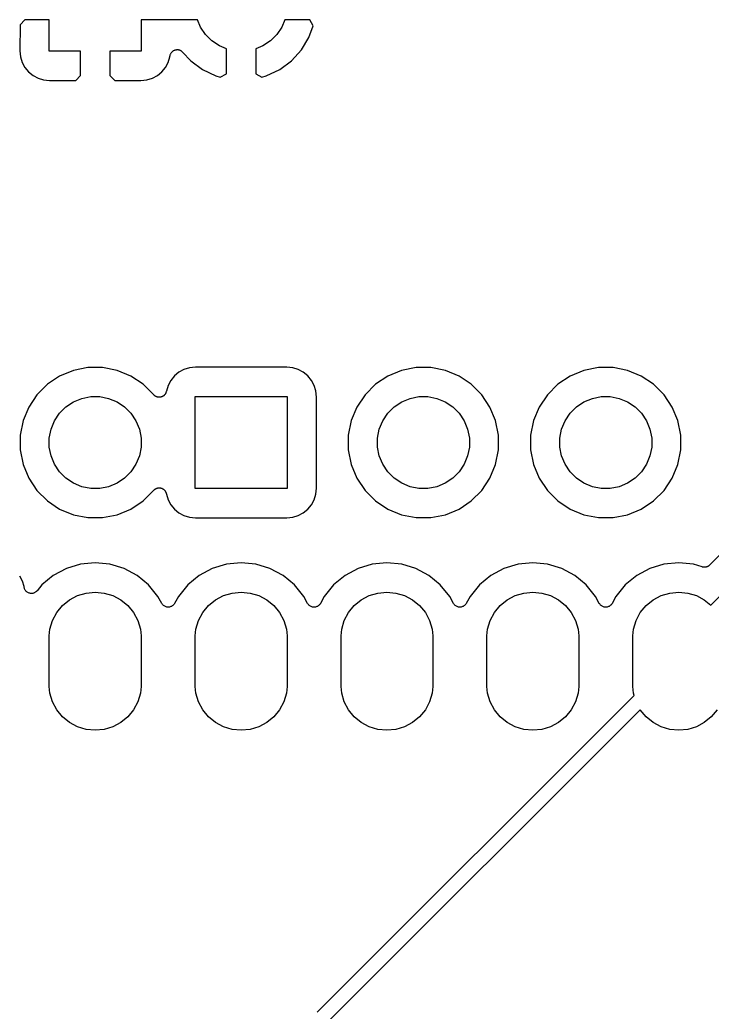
# Model space of a CAD drawing. Extents: x 20 to 116, y -135 to -20.
# Drawn here: x 40.93 to 52.98, y -105.37 to -88.08 of the extents above; entities that cross this region are included whole.
import ezdxf

# ---------------------------------------------------------------- set-up
doc = ezdxf.new("R2010")
doc.units = 0
doc.layers.add('BLACK', color=7, linetype='CONTINUOUS')

msp = doc.modelspace()

# ---------------------------------------------------------------- linework, layer by layer
at = {"layer": 'BLACK', "linetype": 'Continuous'}
for p, q in [((40.9317, -88.1637), (40.929, -88.6191)), ((41.0164, -88.079), (40.9317, -88.1637)), ((41.44, -88.079), (41.0164, -88.079)), ((41.44, -88.625), (41.44, -88.079)), ((43.04, -88.079), (43.04, -88.625)), ((44.0193, -88.079), (43.04, -88.079)), ((44.071, -88.2039), (44.0193, -88.079)), ((45.5407, -88.079), (45.489, -88.2039)), ((45.9753, -88.079), (45.5407, -88.079)), ((45.9617, -88.3843), (46.0331, -88.1849)), ((46.0331, -88.1849), (45.9753, -88.079)), ((44.1586, -88.335), (44.071, -88.2039)), ((44.27, -88.4464), (44.1586, -88.335)), ((45.4014, -88.335), (45.29, -88.4464)), ((45.489, -88.2039), (45.4014, -88.335)), ((44.4011, -88.534), (44.27, -88.4464)), ((45.29, -88.4464), (45.1589, -88.534)), ((45.8299, -88.6041), (45.9617, -88.3843)), ((40.929, -88.6191), (40.9393, -88.7246)), ((41.986, -88.625), (41.44, -88.625)), ((41.986, -89.0486), (41.986, -88.625)), ((43.04, -88.625), (42.494, -88.625)), ((42.494, -88.625), (42.494, -89.0486)), ((43.542, -88.7107), (43.5439, -88.7019)), ((43.5439, -88.7019), (43.5453, -88.6929)), ((43.5453, -88.6929), (43.5465, -88.6898)), ((43.5465, -88.6898), (43.5472, -88.6865)), ((43.5472, -88.6865), (43.5508, -88.6781)), ((43.5508, -88.6781), (43.5539, -88.6697)), ((43.5539, -88.6697), (43.5556, -88.6668)), ((43.5556, -88.6668), (43.557, -88.6637)), ((43.557, -88.6637), (43.5621, -88.6562)), ((43.5621, -88.6562), (43.5668, -88.6485)), ((43.5668, -88.6485), (43.5691, -88.646)), ((43.5691, -88.646), (43.571, -88.6432)), ((43.571, -88.6432), (43.5775, -88.6369)), ((43.5775, -88.6369), (43.5836, -88.6302)), ((43.5836, -88.6302), (43.5863, -88.6283)), ((43.5863, -88.6283), (43.5887, -88.6259)), ((43.5887, -88.6259), (43.5963, -88.621)), ((43.5963, -88.621), (43.6036, -88.6156)), ((43.6036, -88.6156), (43.6066, -88.6142)), ((43.6066, -88.6142), (43.6094, -88.6123)), ((43.6094, -88.6123), (43.6178, -88.609)), ((43.6178, -88.609), (43.626, -88.6051)), ((43.626, -88.6051), (43.6293, -88.6043)), ((43.6293, -88.6043), (43.6324, -88.6031)), ((43.6324, -88.6031), (43.6413, -88.6014)), ((43.6413, -88.6014), (43.6501, -88.5992)), ((43.6501, -88.5992), (43.6535, -88.5991)), ((43.6535, -88.5991), (43.6568, -88.5984)), ((43.6568, -88.5984), (43.6658, -88.5985)), ((43.6658, -88.5985), (43.6749, -88.5981)), ((43.6749, -88.5981), (43.6782, -88.5986)), ((43.6782, -88.5986), (43.6816, -88.5986)), ((43.6816, -88.5986), (43.6904, -88.6004)), ((43.6904, -88.6004), (43.6994, -88.6018)), ((43.6994, -88.6018), (43.7025, -88.6029)), ((43.7025, -88.6029), (43.7058, -88.6036)), ((43.7058, -88.6036), (43.7142, -88.6071)), ((43.7142, -88.6071), (43.7227, -88.6102)), ((43.7227, -88.6102), (43.7256, -88.6119)), ((43.7256, -88.6119), (43.7287, -88.6132)), ((43.7287, -88.6132), (43.7362, -88.6183)), ((43.7362, -88.6183), (43.7439, -88.623)), ((43.7439, -88.623), (43.7464, -88.6252)), ((43.7464, -88.6252), (43.7492, -88.6271)), ((43.7492, -88.6271), (43.7556, -88.6335)), ((43.7556, -88.6335), (43.7623, -88.6396)), ((43.7623, -88.6396), (43.9023, -88.7939)), ((44.526, -88.5857), (44.4011, -88.534)), ((44.526, -89.0198), (44.526, -88.5857)), ((45.1589, -88.534), (45.034, -88.5857)), ((45.034, -88.5857), (45.034, -89.0198)), ((45.6577, -88.7939), (45.8299, -88.6041)), ((40.9393, -88.7246), (40.9684, -88.8203)), ((40.9684, -88.8203), (41.0156, -88.9086)), ((43.4644, -88.9086), (43.5116, -88.8203)), ((43.5116, -88.8203), (43.5406, -88.7246)), ((43.5406, -88.7246), (43.5418, -88.7125)), ((43.5418, -88.7125), (43.542, -88.7107)), ((43.9023, -88.7939), (44.1082, -88.9466)), ((45.4518, -88.9466), (45.6577, -88.7939)), ((41.0156, -88.9086), (41.0791, -88.9859)), ((41.0791, -88.9859), (41.1564, -89.0494)), ((41.1564, -89.0494), (41.2447, -89.0966)), ((41.9013, -89.1333), (41.986, -89.0486)), ((42.494, -89.0486), (42.5787, -89.1333)), ((43.2353, -89.0966), (43.3236, -89.0494)), ((43.3236, -89.0494), (43.4009, -88.9859)), ((43.4009, -88.9859), (43.4644, -88.9086)), ((44.1082, -88.9466), (44.3427, -89.0574)), ((44.4167, -89.0799), (44.526, -89.0198)), ((45.034, -89.0198), (45.1433, -89.0799)), ((45.2173, -89.0574), (45.4518, -88.9466)), ((41.2447, -89.0966), (41.3404, -89.1256)), ((41.3404, -89.1256), (41.4459, -89.136)), ((41.4459, -89.136), (41.9013, -89.1333)), ((42.5787, -89.1333), (43.0341, -89.136)), ((43.0341, -89.136), (43.1396, -89.1256)), ((43.1396, -89.1256), (43.2353, -89.0966)), ((44.3427, -89.0574), (44.4167, -89.0799)), ((45.1433, -89.0799), (45.2173, -89.0574)), ((41.8585, -94.1873), (41.6204, -94.2859)), ((42.1112, -94.137), (41.8585, -94.1873)), ((42.3688, -94.137), (42.1112, -94.137)), ((42.6215, -94.1873), (42.3688, -94.137)), ((42.8596, -94.2859), (42.6215, -94.1873)), ((43.6964, -94.2206), (43.6191, -94.2841)), ((43.7847, -94.1734), (43.6964, -94.2206)), ((43.8804, -94.1444), (43.7847, -94.1734)), ((43.9862, -94.1339), (43.8804, -94.1444)), ((45.5738, -94.1339), (43.9862, -94.1339)), ((45.6796, -94.1443), (45.5738, -94.1339)), ((45.7753, -94.1734), (45.6796, -94.1443)), ((45.8636, -94.2206), (45.7753, -94.1734)), ((45.9409, -94.2841), (45.8636, -94.2206)), ((47.5735, -94.1873), (47.3354, -94.2859)), ((47.8262, -94.137), (47.5735, -94.1873)), ((48.0838, -94.137), (47.8262, -94.137)), ((48.3365, -94.1873), (48.0838, -94.137)), ((48.5746, -94.2859), (48.3365, -94.1873)), ((50.7485, -94.1873), (50.5104, -94.2859)), ((51.0012, -94.137), (50.7485, -94.1873)), ((51.2588, -94.137), (51.0012, -94.137)), ((51.5115, -94.1873), (51.2588, -94.137)), ((51.7496, -94.2859), (51.5115, -94.1873)), ((52.9592, -98.279), (57.0661, -94.1721)), ((41.6204, -94.2859), (41.4062, -94.429)), ((43.0738, -94.429), (42.8596, -94.2859)), ((43.5556, -94.3614), (43.5084, -94.4497)), ((43.6191, -94.2841), (43.5556, -94.3614)), ((46.0044, -94.3614), (45.9409, -94.2841)), ((46.0516, -94.4497), (46.0044, -94.3614)), ((47.3354, -94.2859), (47.1212, -94.429)), ((48.7888, -94.429), (48.5746, -94.2859)), ((50.5104, -94.2859), (50.2962, -94.429)), ((51.9638, -94.429), (51.7496, -94.2859)), ((41.4062, -94.429), (41.224, -94.6112)), ((43.2636, -94.6188), (43.0738, -94.429)), ((43.4672, -94.5843), (43.4646, -94.5902)), ((43.4703, -94.5786), (43.4672, -94.5843)), ((43.472, -94.5729), (43.4703, -94.5786)), ((43.4744, -94.5674), (43.472, -94.5729)), ((43.4757, -94.5611), (43.4744, -94.5674)), ((43.4777, -94.5549), (43.4757, -94.5611)), ((43.4783, -94.549), (43.4777, -94.5549)), ((43.4784, -94.5484), (43.4783, -94.549)), ((43.5084, -94.4497), (43.4784, -94.5484)), ((46.0806, -94.5454), (46.0516, -94.4497)), ((46.0911, -94.6512), (46.0806, -94.5454)), ((47.1212, -94.429), (46.939, -94.6112)), ((48.971, -94.6112), (48.7888, -94.429)), ((50.2962, -94.429), (50.114, -94.6112)), ((52.146, -94.6112), (51.9638, -94.429)), ((41.224, -94.6112), (41.0809, -94.8254)), ((41.73, -94.8236), (41.8611, -94.736)), ((41.8611, -94.736), (42.0066, -94.6757)), ((42.0066, -94.6757), (42.1612, -94.645)), ((42.1612, -94.645), (42.3188, -94.645)), ((42.3188, -94.645), (42.4734, -94.6757)), ((42.4734, -94.6757), (42.6189, -94.736)), ((42.6189, -94.736), (42.75, -94.8236)), ((43.2682, -94.6226), (43.2636, -94.6188)), ((43.2724, -94.6268), (43.2682, -94.6226)), ((43.2777, -94.6304), (43.2724, -94.6268)), ((43.2827, -94.6345), (43.2777, -94.6304)), ((43.288, -94.6373), (43.2827, -94.6345)), ((43.2929, -94.6407), (43.288, -94.6373)), ((43.2989, -94.6432), (43.2929, -94.6407)), ((43.3046, -94.6462), (43.2989, -94.6432)), ((43.3103, -94.648), (43.3046, -94.6462)), ((43.3158, -94.6503), (43.3103, -94.648)), ((43.3221, -94.6516), (43.3158, -94.6503)), ((43.3283, -94.6535), (43.3221, -94.6516)), ((43.3342, -94.6541), (43.3283, -94.6535)), ((43.34, -94.6553), (43.3342, -94.6541)), ((43.3465, -94.6553), (43.34, -94.6553)), ((43.3529, -94.656), (43.3465, -94.6553)), ((43.3589, -94.6554), (43.3529, -94.656)), ((43.3648, -94.6554), (43.3589, -94.6554)), ((43.3712, -94.6542), (43.3648, -94.6554)), ((43.3776, -94.6536), (43.3712, -94.6542)), ((43.3833, -94.6519), (43.3776, -94.6536)), ((43.3892, -94.6508), (43.3833, -94.6519)), ((43.3952, -94.6484), (43.3892, -94.6508)), ((43.4013, -94.6465), (43.3952, -94.6484)), ((43.4066, -94.6438), (43.4013, -94.6465)), ((43.4122, -94.6415), (43.4066, -94.6438)), ((43.4176, -94.638), (43.4122, -94.6415)), ((43.4233, -94.635), (43.4176, -94.638)), ((43.4279, -94.6312), (43.4233, -94.635)), ((43.4329, -94.628), (43.4279, -94.6312)), ((43.4375, -94.6235), (43.4329, -94.628)), ((43.4425, -94.6194), (43.4375, -94.6235)), ((43.4464, -94.6148), (43.4425, -94.6194)), ((43.4506, -94.6106), (43.4464, -94.6148)), ((43.4543, -94.6053), (43.4506, -94.6106)), ((43.4584, -94.6003), (43.4543, -94.6053)), ((43.4613, -94.5951), (43.4584, -94.6003)), ((43.4646, -94.5902), (43.4613, -94.5951)), ((43.98, -96.245), (43.98, -94.645)), ((43.98, -94.645), (45.58, -94.645)), ((45.58, -94.645), (45.58, -96.245)), ((46.0911, -96.2388), (46.0911, -94.6512)), ((46.939, -94.6112), (46.7959, -94.8254)), ((47.445, -94.8236), (47.5761, -94.736)), ((47.5761, -94.736), (47.7216, -94.6757)), ((47.7216, -94.6757), (47.8762, -94.645)), ((47.8762, -94.645), (48.0338, -94.645)), ((48.0338, -94.645), (48.1884, -94.6757)), ((48.1884, -94.6757), (48.3339, -94.736)), ((48.3339, -94.736), (48.465, -94.8236)), ((49.1141, -94.8254), (48.971, -94.6112)), ((50.114, -94.6112), (49.9709, -94.8254)), ((50.62, -94.8236), (50.7511, -94.736)), ((50.7511, -94.736), (50.8966, -94.6757)), ((50.8966, -94.6757), (51.0512, -94.645)), ((51.0512, -94.645), (51.2088, -94.645)), ((51.2088, -94.645), (51.3634, -94.6757)), ((51.3634, -94.6757), (51.5089, -94.736)), ((51.5089, -94.736), (51.64, -94.8236)), ((52.2891, -94.8254), (52.146, -94.6112)), ((41.0809, -94.8254), (40.9823, -95.0635)), ((41.6186, -94.935), (41.73, -94.8236)), ((42.75, -94.8236), (42.8614, -94.935)), ((46.7959, -94.8254), (46.6973, -95.0635)), ((47.3336, -94.935), (47.445, -94.8236)), ((48.465, -94.8236), (48.5764, -94.935)), ((49.2127, -95.0635), (49.1141, -94.8254)), ((49.9709, -94.8254), (49.8723, -95.0635)), ((50.5086, -94.935), (50.62, -94.8236)), ((51.64, -94.8236), (51.7514, -94.935)), ((52.3877, -95.0635), (52.2891, -94.8254)), ((40.9823, -95.0635), (40.932, -95.3162)), ((41.4707, -95.2116), (41.531, -95.0661)), ((41.531, -95.0661), (41.6186, -94.935)), ((42.8614, -94.935), (42.949, -95.0661)), ((42.949, -95.0661), (43.0093, -95.2116)), ((46.6973, -95.0635), (46.647, -95.3162)), ((47.1857, -95.2116), (47.246, -95.0661)), ((47.246, -95.0661), (47.3336, -94.935)), ((48.5764, -94.935), (48.664, -95.0661)), ((48.664, -95.0661), (48.7243, -95.2116)), ((49.263, -95.3162), (49.2127, -95.0635)), ((49.8723, -95.0635), (49.822, -95.3162)), ((50.3607, -95.2116), (50.421, -95.0661)), ((50.421, -95.0661), (50.5086, -94.935)), ((51.7514, -94.935), (51.839, -95.0661)), ((51.839, -95.0661), (51.8993, -95.2116)), ((52.438, -95.3162), (52.3877, -95.0635)), ((41.44, -95.3662), (41.4707, -95.2116)), ((43.0093, -95.2116), (43.04, -95.3662)), ((47.155, -95.3662), (47.1857, -95.2116)), ((48.7243, -95.2116), (48.755, -95.3662)), ((50.33, -95.3662), (50.3607, -95.2116)), ((51.8993, -95.2116), (51.93, -95.3662)), ((40.932, -95.3162), (40.932, -95.5738)), ((41.44, -95.5238), (41.44, -95.3662)), ((43.04, -95.3662), (43.04, -95.5238)), ((46.647, -95.3162), (46.647, -95.5738)), ((47.155, -95.5238), (47.155, -95.3662)), ((48.755, -95.3662), (48.755, -95.5238)), ((49.263, -95.5738), (49.263, -95.3162)), ((49.822, -95.3162), (49.822, -95.5738)), ((50.33, -95.5238), (50.33, -95.3662)), ((51.93, -95.3662), (51.93, -95.5238)), ((52.438, -95.5738), (52.438, -95.3162)), ((40.932, -95.5738), (40.9823, -95.8265)), ((41.4707, -95.6784), (41.44, -95.5238)), ((43.04, -95.5238), (43.0093, -95.6784)), ((46.647, -95.5738), (46.6973, -95.8265)), ((47.1857, -95.6784), (47.155, -95.5238)), ((48.755, -95.5238), (48.7243, -95.6784)), ((49.2127, -95.8265), (49.263, -95.5738)), ((49.822, -95.5738), (49.8723, -95.8265)), ((50.3607, -95.6784), (50.33, -95.5238)), ((51.93, -95.5238), (51.8993, -95.6784)), ((52.3877, -95.8265), (52.438, -95.5738)), ((41.531, -95.8239), (41.4707, -95.6784)), ((43.0093, -95.6784), (42.949, -95.8239)), ((47.246, -95.8239), (47.1857, -95.6784)), ((48.7243, -95.6784), (48.664, -95.8239)), ((50.421, -95.8239), (50.3607, -95.6784)), ((51.8993, -95.6784), (51.839, -95.8239)), ((40.9823, -95.8265), (41.0809, -96.0646)), ((41.6186, -95.955), (41.531, -95.8239)), ((41.73, -96.0664), (41.6186, -95.955)), ((42.8614, -95.955), (42.75, -96.0664)), ((42.949, -95.8239), (42.8614, -95.955)), ((46.6973, -95.8265), (46.7959, -96.0646)), ((47.3336, -95.955), (47.246, -95.8239)), ((47.445, -96.0664), (47.3336, -95.955)), ((48.5764, -95.955), (48.465, -96.0664)), ((48.664, -95.8239), (48.5764, -95.955)), ((49.1141, -96.0646), (49.2127, -95.8265)), ((49.8723, -95.8265), (49.9709, -96.0646)), ((50.5086, -95.955), (50.421, -95.8239)), ((50.62, -96.0664), (50.5086, -95.955)), ((51.7514, -95.955), (51.64, -96.0664)), ((51.839, -95.8239), (51.7514, -95.955)), ((52.2891, -96.0646), (52.3877, -95.8265)), ((41.0809, -96.0646), (41.224, -96.2788)), ((41.8611, -96.154), (41.73, -96.0664)), ((42.75, -96.0664), (42.6189, -96.154)), ((46.7959, -96.0646), (46.939, -96.2788)), ((47.5761, -96.154), (47.445, -96.0664)), ((48.465, -96.0664), (48.3339, -96.154)), ((48.971, -96.2788), (49.1141, -96.0646)), ((49.9709, -96.0646), (50.114, -96.2788)), ((50.7511, -96.154), (50.62, -96.0664)), ((51.64, -96.0664), (51.5089, -96.154)), ((52.146, -96.2788), (52.2891, -96.0646)), ((41.224, -96.2788), (41.4062, -96.461)), ((42.0066, -96.2143), (41.8611, -96.154)), ((42.1612, -96.245), (42.0066, -96.2143)), ((42.3188, -96.245), (42.1612, -96.245)), ((42.4734, -96.2143), (42.3188, -96.245)), ((42.6189, -96.154), (42.4734, -96.2143)), ((43.0738, -96.461), (43.2636, -96.2712)), ((43.2636, -96.2712), (43.2648, -96.27)), ((43.2648, -96.27), (43.2695, -96.2663)), ((43.2695, -96.2663), (43.2737, -96.2621)), ((43.2737, -96.2621), (43.2791, -96.2586)), ((43.2791, -96.2586), (43.2842, -96.2545)), ((43.2842, -96.2545), (43.2895, -96.2518)), ((43.2895, -96.2518), (43.2945, -96.2485)), ((43.2945, -96.2485), (43.3005, -96.2461)), ((43.3005, -96.2461), (43.3062, -96.2431)), ((43.3062, -96.2431), (43.3119, -96.2415)), ((43.3119, -96.2415), (43.3175, -96.2392)), ((43.3175, -96.2392), (43.3238, -96.238)), ((43.3238, -96.238), (43.33, -96.2362)), ((43.33, -96.2362), (43.3359, -96.2357)), ((43.3359, -96.2357), (43.3418, -96.2346)), ((43.3418, -96.2346), (43.3483, -96.2346)), ((43.3483, -96.2346), (43.3547, -96.234)), ((43.3547, -96.234), (43.3606, -96.2347)), ((43.3606, -96.2347), (43.3666, -96.2347)), ((43.3666, -96.2347), (43.3729, -96.236)), ((43.3729, -96.236), (43.3793, -96.2367)), ((43.3793, -96.2367), (43.385, -96.2385)), ((43.385, -96.2385), (43.3909, -96.2397)), ((43.3909, -96.2397), (43.3968, -96.2422)), ((43.3968, -96.2422), (43.403, -96.2441)), ((43.403, -96.2441), (43.4082, -96.247)), ((43.4082, -96.247), (43.4137, -96.2493)), ((43.4137, -96.2493), (43.4191, -96.2529)), ((43.4191, -96.2529), (43.4247, -96.256)), ((43.4247, -96.256), (43.4293, -96.2598)), ((43.4293, -96.2598), (43.4343, -96.2632)), ((43.4343, -96.2632), (43.4388, -96.2677)), ((43.4388, -96.2677), (43.4438, -96.2719)), ((43.4438, -96.2719), (43.4475, -96.2765)), ((43.4475, -96.2765), (43.4517, -96.2807)), ((43.4517, -96.2807), (43.4553, -96.2861)), ((43.4553, -96.2861), (43.4594, -96.2911)), ((43.4594, -96.2911), (43.4622, -96.2964)), ((43.4622, -96.2964), (43.4655, -96.3014)), ((43.4655, -96.3014), (43.4679, -96.3073)), ((43.4679, -96.3073), (43.4709, -96.3131)), ((43.4709, -96.3131), (43.4726, -96.3188)), ((45.58, -96.245), (43.98, -96.245)), ((46.0806, -96.3446), (46.0911, -96.2388)), ((46.939, -96.2788), (47.1212, -96.461)), ((47.7216, -96.2143), (47.5761, -96.154)), ((47.8762, -96.245), (47.7216, -96.2143)), ((48.0338, -96.245), (47.8762, -96.245)), ((48.1884, -96.2143), (48.0338, -96.245)), ((48.3339, -96.154), (48.1884, -96.2143)), ((48.7888, -96.461), (48.971, -96.2788)), ((50.114, -96.2788), (50.2962, -96.461)), ((50.8966, -96.2143), (50.7511, -96.154)), ((51.0512, -96.245), (50.8966, -96.2143)), ((51.2088, -96.245), (51.0512, -96.245)), ((51.3634, -96.2143), (51.2088, -96.245)), ((51.5089, -96.154), (51.3634, -96.2143)), ((51.9638, -96.461), (52.146, -96.2788)), ((41.4062, -96.461), (41.6204, -96.6041)), ((42.8596, -96.6041), (43.0738, -96.461)), ((43.4726, -96.3188), (43.4749, -96.3243)), ((43.4749, -96.3243), (43.4762, -96.3306)), ((43.4762, -96.3306), (43.478, -96.3368)), ((43.478, -96.3368), (43.4785, -96.3418)), ((43.4785, -96.3418), (43.5084, -96.4403)), ((43.5084, -96.4403), (43.5556, -96.5286)), ((46.0044, -96.5286), (46.0516, -96.4403)), ((46.0516, -96.4403), (46.0806, -96.3446)), ((47.1212, -96.461), (47.3354, -96.6041)), ((48.5746, -96.6041), (48.7888, -96.461)), ((50.2962, -96.461), (50.5104, -96.6041)), ((51.7496, -96.6041), (51.9638, -96.461)), ((41.6204, -96.6041), (41.8585, -96.7027)), ((42.6215, -96.7027), (42.8596, -96.6041)), ((43.5556, -96.5286), (43.6191, -96.6059)), ((43.6191, -96.6059), (43.6964, -96.6694)), ((45.8636, -96.6694), (45.9409, -96.6059)), ((45.9409, -96.6059), (46.0044, -96.5286)), ((47.3354, -96.6041), (47.5735, -96.7027)), ((48.3365, -96.7027), (48.5746, -96.6041)), ((50.5104, -96.6041), (50.7485, -96.7027)), ((51.5115, -96.7027), (51.7496, -96.6041)), ((41.8585, -96.7027), (42.1112, -96.753)), ((42.1112, -96.753), (42.3688, -96.753)), ((42.3688, -96.753), (42.6215, -96.7027)), ((43.6964, -96.6694), (43.7847, -96.7166)), ((43.7847, -96.7166), (43.8804, -96.7456)), ((43.8804, -96.7456), (43.9862, -96.7561)), ((43.9862, -96.7561), (45.5738, -96.7561)), ((45.5738, -96.7561), (45.6796, -96.7456)), ((45.6796, -96.7456), (45.7753, -96.7166)), ((45.7753, -96.7166), (45.8636, -96.6694)), ((47.5735, -96.7027), (47.8262, -96.753)), ((47.8262, -96.753), (48.0838, -96.753)), ((48.0838, -96.753), (48.3365, -96.7027)), ((50.7485, -96.7027), (51.0012, -96.753)), ((51.0012, -96.753), (51.2588, -96.753)), ((51.2588, -96.753), (51.5115, -96.7027)), ((53.714, -96.8058), (52.9385, -97.5813)), ((41.737, -97.6407), (41.5098, -97.7622)), ((41.9836, -97.5659), (41.737, -97.6407)), ((42.24, -97.5407), (41.9836, -97.5659)), ((42.4964, -97.5659), (42.24, -97.5407)), ((42.743, -97.6407), (42.4964, -97.5659)), ((42.9702, -97.7622), (42.743, -97.6407)), ((44.277, -97.6407), (44.0498, -97.7622)), ((44.5236, -97.5659), (44.277, -97.6407)), ((44.78, -97.5407), (44.5236, -97.5659)), ((45.0364, -97.5659), (44.78, -97.5407)), ((45.283, -97.6407), (45.0364, -97.5659)), ((45.5102, -97.7622), (45.283, -97.6407)), ((46.817, -97.6407), (46.5898, -97.7622)), ((47.0636, -97.5659), (46.817, -97.6407)), ((47.32, -97.5407), (47.0636, -97.5659)), ((47.5764, -97.5659), (47.32, -97.5407)), ((47.823, -97.6407), (47.5764, -97.5659)), ((48.0502, -97.7622), (47.823, -97.6407)), ((49.357, -97.6407), (49.1298, -97.7622)), ((49.6036, -97.5659), (49.357, -97.6407)), ((49.86, -97.5407), (49.6036, -97.5659)), ((50.1164, -97.5659), (49.86, -97.5407)), ((50.363, -97.6407), (50.1164, -97.5659)), ((50.5902, -97.7622), (50.363, -97.6407)), ((51.897, -97.6407), (51.6698, -97.7622)), ((52.1436, -97.5659), (51.897, -97.6407)), ((52.4, -97.5407), (52.1436, -97.5659)), ((52.6564, -97.5659), (52.4, -97.5407)), ((52.8118, -97.6131), (52.6564, -97.5659)), ((52.8173, -97.6142), (52.8118, -97.6131)), ((52.8227, -97.6158), (52.8173, -97.6142)), ((52.8295, -97.6166), (52.8227, -97.6158)), ((52.8361, -97.6179), (52.8295, -97.6166)), ((52.8417, -97.6179), (52.8361, -97.6179)), ((52.8473, -97.6185), (52.8417, -97.6179)), ((52.8541, -97.6179), (52.8473, -97.6185)), ((52.8609, -97.6179), (52.8541, -97.6179)), ((52.8664, -97.6169), (52.8609, -97.6179)), ((52.872, -97.6164), (52.8664, -97.6169)), ((52.8785, -97.6145), (52.872, -97.6164)), ((52.8852, -97.6132), (52.8785, -97.6145)), ((52.8904, -97.611), (52.8852, -97.6132)), ((52.8958, -97.6094), (52.8904, -97.611)), ((52.9019, -97.6063), (52.8958, -97.6094)), ((52.9081, -97.6037), (52.9019, -97.6063)), ((52.9128, -97.6006), (52.9081, -97.6037)), ((52.9178, -97.598), (52.9128, -97.6006)), ((52.9231, -97.5938), (52.9178, -97.598)), ((52.9288, -97.5901), (52.9231, -97.5938)), ((52.9328, -97.5861), (52.9288, -97.5901)), ((52.9372, -97.5826), (52.9328, -97.5861)), ((52.9385, -97.5813), (52.9372, -97.5826)), ((40.9716, -97.8597), (40.9244, -97.7714)), ((41.0006, -97.9554), (40.9716, -97.8597)), ((41.5098, -97.7622), (41.3106, -97.9256)), ((43.1694, -97.9256), (42.9702, -97.7622)), ((44.0498, -97.7622), (43.8506, -97.9256)), ((45.7094, -97.9256), (45.5102, -97.7622)), ((46.5898, -97.7622), (46.3906, -97.9256)), ((48.2494, -97.9256), (48.0502, -97.7622)), ((49.1298, -97.7622), (48.9306, -97.9256)), ((50.7894, -97.9256), (50.5902, -97.7622)), ((51.6698, -97.7622), (51.4706, -97.9256)), ((41.0012, -97.9609), (41.0006, -97.9554)), ((41.0036, -97.9729), (41.0012, -97.9609)), ((41.0059, -97.9848), (41.0036, -97.9729)), ((41.006, -97.985), (41.0059, -97.9848)), ((41.006, -97.9852), (41.006, -97.985)), ((41.0106, -97.9962), (41.006, -97.9852)), ((41.0153, -98.0078), (41.0106, -97.9962)), ((41.0154, -98.008), (41.0153, -98.0078)), ((41.0155, -98.0082), (41.0154, -98.008)), ((41.0222, -98.0183), (41.0155, -98.0082)), ((41.0289, -98.0284), (41.0222, -98.0183)), ((41.0291, -98.0286), (41.0289, -98.0284)), ((41.0292, -98.0288), (41.0291, -98.0286)), ((41.0378, -98.0375), (41.0292, -98.0288)), ((41.0463, -98.0461), (41.0378, -98.0375)), ((41.2159, -98.0389), (41.2072, -98.0474)), ((41.2246, -98.0304), (41.2159, -98.0389)), ((41.2249, -98.0301), (41.2246, -98.0304)), ((41.2258, -98.0291), (41.2249, -98.0301)), ((41.2249, -98.0301), (41.2249, -98.0301)), ((41.2249, -98.0301), (41.2249, -98.0301)), ((41.3106, -97.9256), (41.2258, -98.0291)), ((43.3328, -98.1248), (43.1694, -97.9256)), ((43.8506, -97.9256), (43.6872, -98.1248)), ((45.8728, -98.1248), (45.7094, -97.9256)), ((46.3906, -97.9256), (46.2272, -98.1248)), ((48.4128, -98.1248), (48.2494, -97.9256)), ((48.9306, -97.9256), (48.7672, -98.1248)), ((50.9528, -98.1248), (50.7894, -97.9256)), ((51.4706, -97.9256), (51.3072, -98.1248)), ((41.0465, -98.0462), (41.0463, -98.0461)), ((41.0467, -98.0464), (41.0465, -98.0462)), ((41.0568, -98.0532), (41.0467, -98.0464)), ((41.0668, -98.06), (41.0568, -98.0532)), ((41.067, -98.0601), (41.0668, -98.06)), ((41.0672, -98.0602), (41.067, -98.0601)), ((41.0785, -98.0649), (41.0672, -98.0602)), ((41.0897, -98.0697), (41.0785, -98.0649)), ((41.0899, -98.0697), (41.0897, -98.0697)), ((41.0901, -98.0698), (41.0899, -98.0697)), ((41.1021, -98.0723), (41.0901, -98.0698)), ((41.1139, -98.0747), (41.1021, -98.0723)), ((41.1141, -98.0747), (41.1139, -98.0747)), ((41.1144, -98.0748), (41.1141, -98.0747)), ((41.1266, -98.0749), (41.1144, -98.0748)), ((41.1387, -98.075), (41.1266, -98.0749)), ((41.1389, -98.075), (41.1387, -98.075)), ((41.1391, -98.075), (41.1389, -98.075)), ((41.1511, -98.0727), (41.1391, -98.075)), ((41.1631, -98.0704), (41.1511, -98.0727)), ((41.1633, -98.0703), (41.1631, -98.0704)), ((41.1635, -98.0703), (41.1633, -98.0703)), ((41.1747, -98.0658), (41.1635, -98.0703)), ((41.1861, -98.0612), (41.1747, -98.0658)), ((41.1863, -98.0611), (41.1861, -98.0612)), ((41.1865, -98.061), (41.1863, -98.0611)), ((41.1966, -98.0544), (41.1865, -98.061)), ((41.2069, -98.0477), (41.1966, -98.0544)), ((41.207, -98.0475), (41.2069, -98.0477)), ((41.2072, -98.0474), (41.207, -98.0475)), ((41.6716, -98.2866), (41.7934, -98.1866)), ((41.7934, -98.1866), (41.9324, -98.1123)), ((41.9324, -98.1123), (42.0832, -98.0666)), ((42.0832, -98.0666), (42.24, -98.0511)), ((42.24, -98.0511), (42.3968, -98.0666)), ((42.3968, -98.0666), (42.5476, -98.1123)), ((42.5476, -98.1123), (42.6866, -98.1866)), ((42.6866, -98.1866), (42.8084, -98.2866)), ((43.398, -98.2467), (43.3328, -98.1248)), ((43.6872, -98.1248), (43.622, -98.2467)), ((44.2116, -98.2866), (44.3334, -98.1866)), ((44.3334, -98.1866), (44.4724, -98.1123)), ((44.4724, -98.1123), (44.6232, -98.0666)), ((44.6232, -98.0666), (44.78, -98.0511)), ((44.78, -98.0511), (44.9368, -98.0666)), ((44.9368, -98.0666), (45.0876, -98.1123)), ((45.0876, -98.1123), (45.2266, -98.1866)), ((45.2266, -98.1866), (45.3484, -98.2866)), ((45.938, -98.2467), (45.8728, -98.1248)), ((46.2272, -98.1248), (46.162, -98.2467)), ((46.7516, -98.2866), (46.8734, -98.1866)), ((46.8734, -98.1866), (47.0124, -98.1123)), ((47.0124, -98.1123), (47.1632, -98.0666)), ((47.1632, -98.0666), (47.32, -98.0511)), ((47.32, -98.0511), (47.4768, -98.0666)), ((47.4768, -98.0666), (47.6276, -98.1123)), ((47.6276, -98.1123), (47.7666, -98.1866)), ((47.7666, -98.1866), (47.8884, -98.2866)), ((48.478, -98.2467), (48.4128, -98.1248)), ((48.7672, -98.1248), (48.702, -98.2467)), ((49.2916, -98.2866), (49.4134, -98.1866)), ((49.4134, -98.1866), (49.5524, -98.1123)), ((49.5524, -98.1123), (49.7032, -98.0666)), ((49.7032, -98.0666), (49.86, -98.0511)), ((49.86, -98.0511), (50.0168, -98.0666)), ((50.0168, -98.0666), (50.1676, -98.1123)), ((50.1676, -98.1123), (50.3066, -98.1866)), ((50.3066, -98.1866), (50.4284, -98.2866)), ((51.018, -98.2467), (50.9528, -98.1248)), ((51.3072, -98.1248), (51.242, -98.2467)), ((51.8316, -98.2866), (51.9534, -98.1866)), ((51.9534, -98.1866), (52.0924, -98.1123)), ((52.0924, -98.1123), (52.2432, -98.0666)), ((52.2432, -98.0666), (52.4, -98.0511)), ((52.4, -98.0511), (52.5568, -98.0666)), ((52.5568, -98.0666), (52.7076, -98.1123)), ((52.7076, -98.1123), (52.8466, -98.1866)), ((52.8466, -98.1866), (52.9592, -98.279)), ((41.5716, -98.4084), (41.6716, -98.2866)), ((42.8084, -98.2866), (42.9084, -98.4084)), ((43.4047, -98.2568), (43.398, -98.2467)), ((43.4114, -98.2669), (43.4047, -98.2568)), ((43.4116, -98.2671), (43.4114, -98.2669)), ((43.4118, -98.2673), (43.4116, -98.2671)), ((43.4203, -98.276), (43.4118, -98.2673)), ((43.4288, -98.2845), (43.4203, -98.276)), ((43.4291, -98.2847), (43.4288, -98.2845)), ((43.4293, -98.2849), (43.4291, -98.2847)), ((43.4394, -98.2917), (43.4293, -98.2849)), ((43.4494, -98.2984), (43.4394, -98.2917)), ((43.4496, -98.2985), (43.4494, -98.2984)), ((43.4498, -98.2987), (43.4496, -98.2985)), ((43.4611, -98.3034), (43.4498, -98.2987)), ((43.4722, -98.3081), (43.4611, -98.3034)), ((43.4724, -98.3082), (43.4722, -98.3081)), ((43.4727, -98.3083), (43.4724, -98.3082)), ((43.4847, -98.3107), (43.4727, -98.3083)), ((43.4964, -98.3131), (43.4847, -98.3107)), ((43.4967, -98.3131), (43.4964, -98.3131)), ((43.497, -98.3132), (43.4967, -98.3131)), ((43.5092, -98.3132), (43.497, -98.3132)), ((43.5212, -98.3134), (43.5092, -98.3132)), ((43.5215, -98.3133), (43.5212, -98.3134)), ((43.5218, -98.3133), (43.5215, -98.3133)), ((43.5338, -98.311), (43.5218, -98.3133)), ((43.5456, -98.3088), (43.5338, -98.311)), ((43.5458, -98.3087), (43.5456, -98.3088)), ((43.5461, -98.3086), (43.5458, -98.3087)), ((43.5575, -98.304), (43.5461, -98.3086)), ((43.5686, -98.2995), (43.5575, -98.304)), ((43.5688, -98.2994), (43.5686, -98.2995)), ((43.5691, -98.2993), (43.5688, -98.2994)), ((43.5792, -98.2926), (43.5691, -98.2993)), ((43.5894, -98.286), (43.5792, -98.2926)), ((43.5896, -98.2858), (43.5894, -98.286)), ((43.5898, -98.2857), (43.5896, -98.2858)), ((43.5984, -98.2772), (43.5898, -98.2857)), ((43.6071, -98.2687), (43.5984, -98.2772)), ((43.6073, -98.2685), (43.6071, -98.2687)), ((43.6075, -98.2683), (43.6073, -98.2685)), ((43.6143, -98.2582), (43.6075, -98.2683)), ((43.6212, -98.2483), (43.6143, -98.2582)), ((43.6214, -98.2478), (43.6212, -98.2483)), ((43.622, -98.2467), (43.6214, -98.2478)), ((43.6214, -98.2478), (43.6214, -98.2478)), ((43.6214, -98.2478), (43.6214, -98.2478)), ((44.1116, -98.4084), (44.2116, -98.2866)), ((45.3484, -98.2866), (45.4484, -98.4084)), ((45.9447, -98.2568), (45.938, -98.2467)), ((45.9514, -98.2669), (45.9447, -98.2568)), ((45.9516, -98.2671), (45.9514, -98.2669)), ((45.9518, -98.2673), (45.9516, -98.2671)), ((45.9603, -98.276), (45.9518, -98.2673)), ((45.9688, -98.2845), (45.9603, -98.276)), ((45.9691, -98.2847), (45.9688, -98.2845)), ((45.9693, -98.2849), (45.9691, -98.2847)), ((45.9794, -98.2917), (45.9693, -98.2849)), ((45.9894, -98.2984), (45.9794, -98.2917)), ((45.9896, -98.2985), (45.9894, -98.2984)), ((45.9898, -98.2987), (45.9896, -98.2985)), ((46.0011, -98.3034), (45.9898, -98.2987)), ((46.0122, -98.3081), (46.0011, -98.3034)), ((46.0125, -98.3082), (46.0122, -98.3081)), ((46.0127, -98.3083), (46.0125, -98.3082)), ((46.0247, -98.3107), (46.0127, -98.3083)), ((46.0364, -98.3131), (46.0247, -98.3107)), ((46.0367, -98.3131), (46.0364, -98.3131)), ((46.037, -98.3132), (46.0367, -98.3131)), ((46.0492, -98.3132), (46.037, -98.3132)), ((46.0612, -98.3134), (46.0492, -98.3132)), ((46.0615, -98.3133), (46.0612, -98.3134)), ((46.0618, -98.3133), (46.0615, -98.3133)), ((46.0738, -98.311), (46.0618, -98.3133)), ((46.0856, -98.3088), (46.0738, -98.311)), ((46.0858, -98.3087), (46.0856, -98.3088)), ((46.0861, -98.3086), (46.0858, -98.3087)), ((46.0975, -98.304), (46.0861, -98.3086)), ((46.1086, -98.2995), (46.0975, -98.304)), ((46.1088, -98.2994), (46.1086, -98.2995)), ((46.1091, -98.2993), (46.1088, -98.2994)), ((46.1192, -98.2926), (46.1091, -98.2993)), ((46.1294, -98.286), (46.1192, -98.2926)), ((46.1296, -98.2858), (46.1294, -98.286)), ((46.1298, -98.2857), (46.1296, -98.2858)), ((46.1384, -98.2772), (46.1298, -98.2857)), ((46.1471, -98.2687), (46.1384, -98.2772)), ((46.1473, -98.2685), (46.1471, -98.2687)), ((46.1475, -98.2683), (46.1473, -98.2685)), ((46.1543, -98.2582), (46.1475, -98.2683)), ((46.1612, -98.2483), (46.1543, -98.2582)), ((46.1614, -98.2478), (46.1612, -98.2483)), ((46.162, -98.2467), (46.1614, -98.2478)), ((46.1614, -98.2478), (46.1614, -98.2478)), ((46.1614, -98.2478), (46.1614, -98.2478)), ((46.6516, -98.4084), (46.7516, -98.2866)), ((47.8884, -98.2866), (47.9884, -98.4084)), ((48.4847, -98.2568), (48.478, -98.2467)), ((48.4914, -98.2669), (48.4847, -98.2568)), ((48.4916, -98.2671), (48.4914, -98.2669)), ((48.4918, -98.2673), (48.4916, -98.2671)), ((48.5003, -98.276), (48.4918, -98.2673)), ((48.5088, -98.2845), (48.5003, -98.276)), ((48.5091, -98.2847), (48.5088, -98.2845)), ((48.5093, -98.2849), (48.5091, -98.2847)), ((48.5194, -98.2917), (48.5093, -98.2849)), ((48.5294, -98.2984), (48.5194, -98.2917)), ((48.5296, -98.2985), (48.5294, -98.2984)), ((48.5298, -98.2987), (48.5296, -98.2985)), ((48.5411, -98.3034), (48.5298, -98.2987)), ((48.5522, -98.3081), (48.5411, -98.3034)), ((48.5525, -98.3082), (48.5522, -98.3081)), ((48.5527, -98.3083), (48.5525, -98.3082)), ((48.5647, -98.3107), (48.5527, -98.3083)), ((48.5765, -98.3131), (48.5647, -98.3107)), ((48.5767, -98.3131), (48.5765, -98.3131)), ((48.577, -98.3132), (48.5767, -98.3131)), ((48.5892, -98.3132), (48.577, -98.3132)), ((48.6012, -98.3134), (48.5892, -98.3132)), ((48.6015, -98.3133), (48.6012, -98.3134)), ((48.6018, -98.3133), (48.6015, -98.3133)), ((48.6138, -98.311), (48.6018, -98.3133)), ((48.6256, -98.3088), (48.6138, -98.311)), ((48.6258, -98.3087), (48.6256, -98.3088)), ((48.6261, -98.3086), (48.6258, -98.3087)), ((48.6375, -98.304), (48.6261, -98.3086)), ((48.6486, -98.2995), (48.6375, -98.304)), ((48.6488, -98.2994), (48.6486, -98.2995)), ((48.6491, -98.2993), (48.6488, -98.2994)), ((48.6592, -98.2926), (48.6491, -98.2993)), ((48.6694, -98.286), (48.6592, -98.2926)), ((48.6696, -98.2858), (48.6694, -98.286)), ((48.6698, -98.2857), (48.6696, -98.2858)), ((48.6784, -98.2772), (48.6698, -98.2857)), ((48.6871, -98.2687), (48.6784, -98.2772)), ((48.6873, -98.2685), (48.6871, -98.2687)), ((48.6875, -98.2683), (48.6873, -98.2685)), ((48.6943, -98.2582), (48.6875, -98.2683)), ((48.7012, -98.2483), (48.6943, -98.2582)), ((48.7014, -98.2478), (48.7012, -98.2483)), ((48.702, -98.2467), (48.7014, -98.2478)), ((48.7014, -98.2478), (48.7014, -98.2478)), ((48.7014, -98.2478), (48.7014, -98.2478)), ((49.1916, -98.4084), (49.2916, -98.2866)), ((50.4284, -98.2866), (50.5284, -98.4084)), ((51.0247, -98.2568), (51.018, -98.2467)), ((51.0314, -98.2669), (51.0247, -98.2568)), ((51.0316, -98.2671), (51.0314, -98.2669)), ((51.0318, -98.2673), (51.0316, -98.2671)), ((51.0403, -98.276), (51.0318, -98.2673)), ((51.0488, -98.2845), (51.0403, -98.276)), ((51.0491, -98.2847), (51.0488, -98.2845)), ((51.0493, -98.2849), (51.0491, -98.2847)), ((51.0594, -98.2917), (51.0493, -98.2849)), ((51.0694, -98.2984), (51.0594, -98.2917)), ((51.0696, -98.2985), (51.0694, -98.2984)), ((51.0698, -98.2987), (51.0696, -98.2985)), ((51.0811, -98.3034), (51.0698, -98.2987)), ((51.0922, -98.3081), (51.0811, -98.3034)), ((51.0924, -98.3082), (51.0922, -98.3081)), ((51.0927, -98.3083), (51.0924, -98.3082)), ((51.1047, -98.3107), (51.0927, -98.3083)), ((51.1165, -98.3131), (51.1047, -98.3107)), ((51.1167, -98.3131), (51.1165, -98.3131)), ((51.117, -98.3132), (51.1167, -98.3131)), ((51.1292, -98.3132), (51.117, -98.3132)), ((51.1412, -98.3134), (51.1292, -98.3132)), ((51.1415, -98.3133), (51.1412, -98.3134)), ((51.1418, -98.3133), (51.1415, -98.3133)), ((51.1538, -98.311), (51.1418, -98.3133)), ((51.1656, -98.3088), (51.1538, -98.311)), ((51.1658, -98.3087), (51.1656, -98.3088)), ((51.1661, -98.3086), (51.1658, -98.3087)), ((51.1775, -98.304), (51.1661, -98.3086)), ((51.1886, -98.2995), (51.1775, -98.304)), ((51.1888, -98.2994), (51.1886, -98.2995)), ((51.1891, -98.2993), (51.1888, -98.2994)), ((51.1992, -98.2926), (51.1891, -98.2993)), ((51.2094, -98.286), (51.1992, -98.2926)), ((51.2096, -98.2858), (51.2094, -98.286)), ((51.2098, -98.2857), (51.2096, -98.2858)), ((51.2184, -98.2772), (51.2098, -98.2857)), ((51.2271, -98.2687), (51.2184, -98.2772)), ((51.2273, -98.2685), (51.2271, -98.2687)), ((51.2275, -98.2683), (51.2273, -98.2685)), ((51.2343, -98.2582), (51.2275, -98.2683)), ((51.2412, -98.2483), (51.2343, -98.2582)), ((51.2414, -98.2478), (51.2412, -98.2483)), ((51.242, -98.2467), (51.2414, -98.2478)), ((51.2414, -98.2478), (51.2414, -98.2478)), ((51.2414, -98.2478), (51.2414, -98.2478)), ((51.7316, -98.4084), (51.8316, -98.2866)), ((41.4516, -98.6982), (41.4973, -98.5474)), ((41.4973, -98.5474), (41.5716, -98.4084)), ((42.9084, -98.4084), (42.9827, -98.5474)), ((42.9827, -98.5474), (43.0284, -98.6982)), ((43.9916, -98.6982), (44.0373, -98.5474)), ((44.0373, -98.5474), (44.1116, -98.4084)), ((45.4484, -98.4084), (45.5227, -98.5474)), ((45.5227, -98.5474), (45.5684, -98.6982)), ((46.5316, -98.6982), (46.5773, -98.5474)), ((46.5773, -98.5474), (46.6516, -98.4084)), ((47.9884, -98.4084), (48.0627, -98.5474)), ((48.0627, -98.5474), (48.1084, -98.6982)), ((49.0716, -98.6982), (49.1173, -98.5474)), ((49.1173, -98.5474), (49.1916, -98.4084)), ((50.5284, -98.4084), (50.6027, -98.5474)), ((50.6027, -98.5474), (50.6484, -98.6982)), ((51.6116, -98.6982), (51.6573, -98.5474)), ((51.6573, -98.5474), (51.7316, -98.4084)), ((41.44, -98.8157), (41.4516, -98.6982)), ((43.0284, -98.6982), (43.04, -98.8157)), ((43.98, -98.8157), (43.9916, -98.6982)), ((45.5684, -98.6982), (45.58, -98.8157)), ((46.52, -98.8157), (46.5316, -98.6982)), ((48.1084, -98.6982), (48.12, -98.8157)), ((49.06, -98.8157), (49.0716, -98.6982)), ((50.6484, -98.6982), (50.66, -98.8157)), ((51.6, -98.8157), (51.6116, -98.6982)), ((41.44, -99.6943), (41.44, -98.8157)), ((43.04, -98.8157), (43.04, -99.6943)), ((43.98, -99.6943), (43.98, -98.8157)), ((45.58, -98.8157), (45.58, -99.6943)), ((46.52, -99.6943), (46.52, -98.8157)), ((48.12, -98.8157), (48.12, -99.6943)), ((49.06, -99.6943), (49.06, -98.8157)), ((50.66, -98.8157), (50.66, -99.6943)), ((51.6, -99.6943), (51.6, -98.8157)), ((41.4516, -99.8118), (41.44, -99.6943)), ((43.04, -99.6943), (43.0284, -99.8118)), ((43.9916, -99.8118), (43.98, -99.6943)), ((45.58, -99.6943), (45.5684, -99.8118)), ((46.5316, -99.8118), (46.52, -99.6943)), ((48.12, -99.6943), (48.1084, -99.8118)), ((49.0716, -99.8118), (49.06, -99.6943)), ((50.66, -99.6943), (50.6484, -99.8118)), ((51.6116, -99.8118), (51.6, -99.6943)), ((41.4973, -99.9626), (41.4516, -99.8118)), ((43.0284, -99.8118), (42.9827, -99.9626)), ((44.0373, -99.9626), (43.9916, -99.8118)), ((45.5684, -99.8118), (45.5227, -99.9626)), ((46.1109, -105.367), (51.6243, -99.8539)), ((46.5773, -99.9626), (46.5316, -99.8118)), ((48.1084, -99.8118), (48.0627, -99.9626)), ((49.1173, -99.9626), (49.0716, -99.8118)), ((50.6484, -99.8118), (50.6027, -99.9626)), ((51.6243, -99.8539), (51.6116, -99.8118)), ((41.5716, -100.102), (41.4973, -99.9626)), ((41.6716, -100.223), (41.5716, -100.102)), ((42.9084, -100.102), (42.8084, -100.223)), ((42.9827, -99.9626), (42.9084, -100.102)), ((44.1116, -100.102), (44.0373, -99.9626)), ((44.2116, -100.223), (44.1116, -100.102)), ((45.4484, -100.102), (45.3484, -100.223)), ((45.5227, -99.9626), (45.4484, -100.102)), ((51.7311, -100.101), (46.32, -105.512)), ((46.6516, -100.102), (46.5773, -99.9626)), ((46.7516, -100.223), (46.6516, -100.102)), ((47.9884, -100.102), (47.8884, -100.223)), ((48.0627, -99.9626), (47.9884, -100.102)), ((49.1916, -100.102), (49.1173, -99.9626)), ((49.2916, -100.223), (49.1916, -100.102)), ((50.5284, -100.102), (50.4284, -100.223)), ((50.6027, -99.9626), (50.5284, -100.102)), ((51.7316, -100.102), (51.7311, -100.101)), ((51.8316, -100.223), (51.7316, -100.102)), ((53.0684, -100.102), (52.9684, -100.223)), ((41.7934, -100.323), (41.6716, -100.223)), ((42.8084, -100.223), (42.6866, -100.323)), ((44.3334, -100.323), (44.2116, -100.223)), ((45.3484, -100.223), (45.2266, -100.323)), ((46.8734, -100.323), (46.7516, -100.223)), ((47.8884, -100.223), (47.7666, -100.323)), ((49.4134, -100.323), (49.2916, -100.223)), ((50.4284, -100.223), (50.3066, -100.323)), ((51.9534, -100.323), (51.8316, -100.223)), ((52.9684, -100.223), (52.8466, -100.323)), ((41.9324, -100.398), (41.7934, -100.323)), ((42.0832, -100.443), (41.9324, -100.398)), ((42.24, -100.459), (42.0832, -100.443)), ((42.3968, -100.443), (42.24, -100.459)), ((42.5476, -100.398), (42.3968, -100.443)), ((42.6866, -100.323), (42.5476, -100.398)), ((44.4724, -100.398), (44.3334, -100.323)), ((44.6232, -100.443), (44.4724, -100.398)), ((44.78, -100.459), (44.6232, -100.443)), ((44.9368, -100.443), (44.78, -100.459)), ((45.0876, -100.398), (44.9368, -100.443)), ((45.2266, -100.323), (45.0876, -100.398)), ((47.0124, -100.398), (46.8734, -100.323)), ((47.1632, -100.443), (47.0124, -100.398)), ((47.32, -100.459), (47.1632, -100.443)), ((47.4768, -100.443), (47.32, -100.459)), ((47.6276, -100.398), (47.4768, -100.443)), ((47.7666, -100.323), (47.6276, -100.398)), ((49.5524, -100.398), (49.4134, -100.323)), ((49.7032, -100.443), (49.5524, -100.398)), ((49.86, -100.459), (49.7032, -100.443)), ((50.0168, -100.443), (49.86, -100.459)), ((50.1676, -100.398), (50.0168, -100.443)), ((50.3066, -100.323), (50.1676, -100.398)), ((52.0924, -100.398), (51.9534, -100.323)), ((52.2432, -100.443), (52.0924, -100.398)), ((52.4, -100.459), (52.2432, -100.443)), ((52.5568, -100.443), (52.4, -100.459)), ((52.7076, -100.398), (52.5568, -100.443)), ((52.8466, -100.323), (52.7076, -100.398)), ((46.1062, -105.371), (46.1109, -105.367))]:
    msp.add_line(p, q, dxfattribs=at)

doc.saveas('drawing.dxf')
